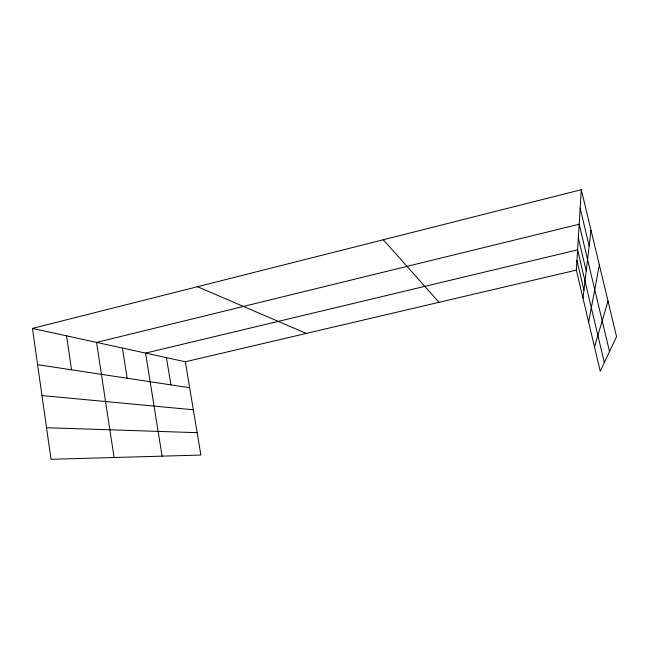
<?xml version="1.0" encoding="UTF-8"?>
<svg xmlns="http://www.w3.org/2000/svg" width="649" height="649" viewBox="0 0 649 649"><rect width="100%" height="100%" fill="white"/><g stroke="black" fill="none" stroke-linecap="round" stroke-linejoin="round"><path stroke-width="0.97" d="M581.285 189.711L616.55 336.604L600.228 371.285L576.361 270.122L581.285 189.711L32.45 328.418L51.02 459.289L200.882 455.054L185.322 361.769L32.45 328.418M582.997 298.24L591.028 230.306M588.635 322.147L599.351 264.954M594.492 346.98L608.024 301.095M185.322 361.769L576.361 270.122M46.541 427.732L197.142 432.672M41.982 395.566L193.329 409.779M37.593 364.665L189.654 387.729M197.466 286.712L306.287 333.416M383.316 239.741L438.975 302.32M580.149 208.224L589.178 245.971M609.508 351.563L579.168 224.23L96.555 342.404L114.094 457.513M578.34 237.826L586.217 270.99M604.324 362.588L577.602 249.841L145.579 353.097L162.096 456.15M576.945 260.533L583.954 290.16M166.436 357.648L170.898 384.881M122.418 348.042L127.147 378.245M66.555 335.858L71.56 369.816"/></g></svg>
